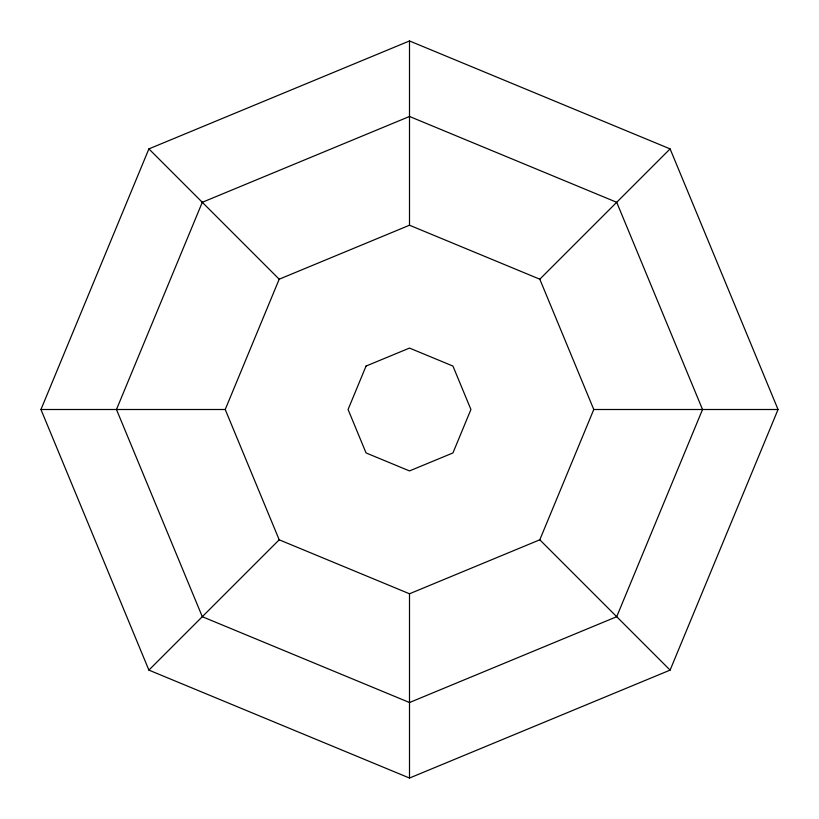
<?xml version="1.0" encoding="UTF-8"?>
<svg xmlns="http://www.w3.org/2000/svg" width="819" height="819" viewBox="0 0 819 819"><rect width="100%" height="100%" fill="white"/><g stroke="black" fill="none" stroke-linecap="round" stroke-linejoin="round"><path stroke-width="1.23" d="M40.95 409.5L148.894 148.894L409.5 40.95L670.106 148.894L778.05 409.5L670.106 670.106L409.5 778.05L148.894 670.106L40.95 409.5L225.225 409.5L279.197 279.197L409.5 225.225L539.803 279.197L593.775 409.5L539.803 539.803L409.5 593.775L279.197 539.803L225.225 409.5M148.894 670.106L279.197 539.803M539.803 279.197L670.106 148.894M593.775 409.5L778.05 409.5M148.894 148.894L279.197 279.197M539.803 539.803L670.106 670.106M409.5 40.95L409.5 225.225M409.5 593.775L409.5 778.05M202.293 202.293L116.472 409.5L202.293 616.707L409.5 702.528L616.707 616.707L702.528 409.5L616.707 202.293L409.5 116.472L202.293 202.293M366.062 366.062L348.075 409.5L366.062 452.938L409.5 470.925L452.938 452.938L470.925 409.5L452.938 366.062L409.5 348.075L366.062 366.062"/></g></svg>
